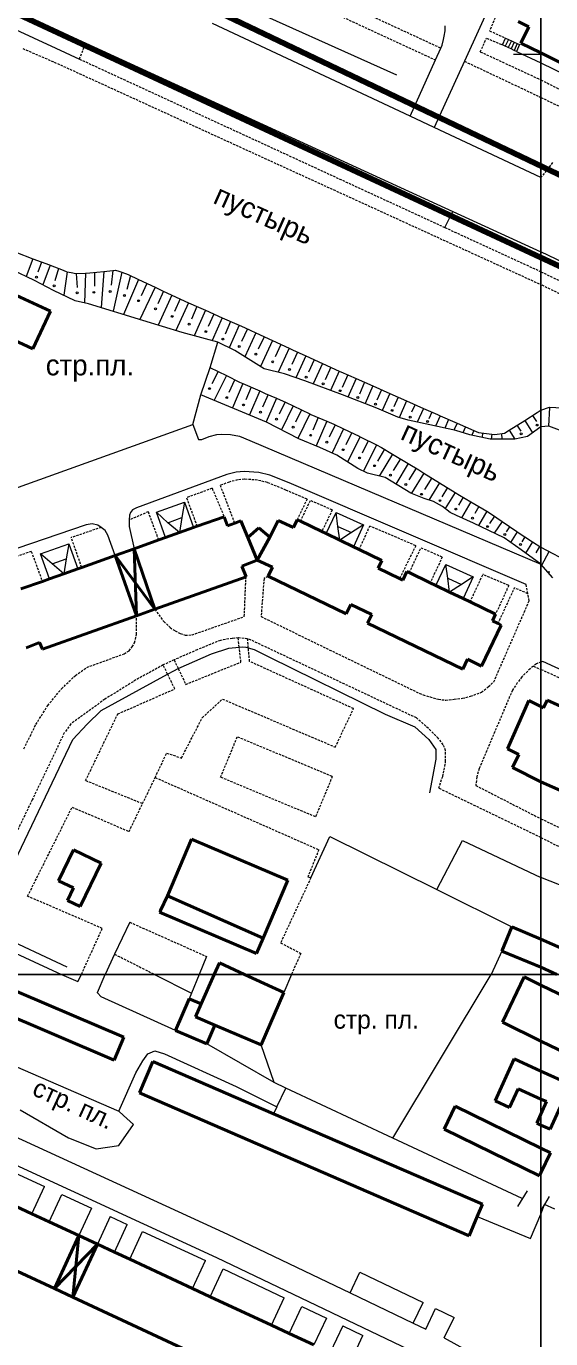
# Model space of a CAD drawing. Extents: x 1000 to 4000, y -5000 to -1000.
# Drawn here: x 1888 to 2002.1, y -3079.2 to -2793.9 of the extents above; entities that cross this region are included whole.
import ezdxf
from ezdxf.enums import TextEntityAlignment as Align

# ---------------------------------------------------------------- set-up
doc = ezdxf.new("R2010")
doc.units = 0
doc.header["$MEASUREMENT"] = 0
doc.linetypes.add('DASHED', pattern=[0.75, 0.5, -0.25])
for name, color, linetype in [('1', 7, 'CONTINUOUS'), ('11', 7, 'CONTINUOUS'), ('14', 7, 'CONTINUOUS'), ('17', 7, 'CONTINUOUS'), ('24', 7, 'CONTINUOUS'), ('25', 7, 'CONTINUOUS'), ('37', 7, 'CONTINUOUS'), ('40', 7, 'CONTINUOUS'), ('6', 7, 'CONTINUOUS'), ('7', 7, 'CONTINUOUS'), ('границы команд_1', 10, 'CONTINUOUS')]:
    doc.layers.add(name, color=color, linetype=linetype)
doc.styles.get("Standard").update_dxf_attribs({"font": 'txt', "height": 0.2})

msp = doc.modelspace()

# ---------------------------------------------------------------- linework, layer by layer
at = {"layer": '1', "color": 253, "linetype": 'Continuous', "lineweight": 0}
for p, q in [((2000, -3000), (2000, -2000)), ((2000, -2000), (2000, -3000)), ((2000, -2800), (1994.04, -2800)), ((2000, -3000), (1000, -3000)), ((1000, -3000), (2000, -3000)), ((2000, -4000), (2000, -3000)), ((3000, -3000), (2000, -3000)), ((2000, -3000), (2000, -4000)), ((2000, -3000), (3000, -3000))]:
    msp.add_line(p, q, dxfattribs=at)
at = {"layer": '11', "color": 253, "linetype": 'Continuous', "lineweight": 0}
for p, q in [((1928.3, -2930.33), (1932.07, -2929.08)), ((1932.07, -2929.08), (1934.36, -2928.86)), ((1934.36, -2928.86), (1935.01, -2928.8)), ((1935.01, -2928.8), (1935.81, -2928.85)), ((1935.81, -2928.85), (1936.33, -2929.01)), ((1936.33, -2929.01), (1937.57, -2929.38)), ((1937.57, -2929.38), (1940.81, -2930.94)), ((1921.08, -2933.54), (1928.3, -2930.33)), ((1940.81, -2930.94), (1966.13, -2943.46)), ((1904.33, -2942.66), (1918.75, -2934.72)), ((1918.75, -2934.72), (1920.09, -2933.98)), ((1920.09, -2933.98), (1921.08, -2933.54)), ((1901.28, -2945.64), (1904.33, -2942.66)), ((1966.13, -2943.46), (1972.54, -2946.21)), ((1898.13, -2948.94), (1901.28, -2945.64)), ((1972.54, -2946.21), (1975.59, -2948.96)), ((1878.6, -2989.86), (1898.13, -2948.94)), ((1975.59, -2948.96), (1977.11, -2951.1)), ((1977.11, -2951.1), (1977.11, -2953.24)), ((1977.11, -2953.24), (1975.72, -2960.53)), ((1949.94, -2979.02), (1954.06, -2970.01)), ((1954.06, -2970.01), (1977.34, -2981.58)), ((1977.34, -2981.58), (1993.64, -2989.68)), ((1896.91, -2998.41), (1878.6, -2989.86)), ((1991.49, -2994.96), (1989.16, -3000)), ((1967.8, -3035.61), (1989.16, -3000)), ((1941.93, -3023.52), (1939.16, -3015.34)), ((1944.52, -3024.73), (1941.93, -3023.52)), ((1967.8, -3035.61), (1944.52, -3024.73)), ((1995.94, -3048.76), (1967.8, -3035.61)), ((1996.97, -3047.05), (1994.91, -3050.48)), ((2000.74, -3050), (2000, -3051.24)), ((2001.77, -3048.29), (2000.74, -3050)), ((2003.01, -3051.01), (2000.74, -3050))]:
    msp.add_line(p, q, dxfattribs=at)
msp.add_point((2000.74, -3050), dxfattribs=at)
at = {"layer": '14', "color": 253, "linetype": 'Continuous', "lineweight": 0}
for p, q in [((1886.7, -3029.47), (1897.24, -3035.51)), ((1909.19, -3030.65), (1908.14, -3029.75)), ((1908.16, -3037.2), (1911.36, -3032.67)), ((1911.36, -3032.67), (1909.19, -3030.65)), ((1897.24, -3035.51), (1903.26, -3037.96)), ((1903.26, -3037.96), (1908.16, -3037.2))]:
    msp.add_line(p, q, dxfattribs=at)
at = {"layer": '24', "color": 253, "linetype": 'DASHED', "lineweight": 0}
for p, q in [((1928.99, -2779.04), (1977.06, -2801.22)), ((1929.94, -2776.36), (1978.22, -2798.63)), ((1995.49, -2779.69), (1988.82, -2794.87)), ((1988.82, -2794.87), (1992.29, -2796.48)), ((1887.25, -2798.75), (1894.1, -2801.67)), ((1899.59, -2801.02), (1900.98, -2797.55)), ((1986.81, -2799.44), (1988.17, -2796.49)), ((1988.17, -2796.49), (1991.61, -2797.95)), ((1894.1, -2801.67), (2000, -2850.05)), ((1899.59, -2801.02), (1979.11, -2837.64)), ((1983.37, -2801.5), (2000, -2809.36)), ((1986.81, -2799.44), (2000, -2805.54)), ((2000, -2805.54), (2009.88, -2810.53)), ((2000, -2809.36), (2008.55, -2813.53)), ((2002.55, -2823.53), (2000, -2826.8)), ((1979.11, -2837.64), (2000, -2847.25)), ((2000, -2847.25), (2075.41, -2883.65)), ((2147.46, -2922.45), (2000, -2850.05)), ((1932.17, -2892.97), (1930.25, -2893.68)), ((1934, -2892.49), (1932.17, -2892.97)), ((1935.47, -2892.36), (1934, -2892.49)), ((1938.34, -2892.55), (1935.47, -2892.36)), ((1940.5, -2893.08), (1938.34, -2892.55)), ((1944.53, -2894.74), (1940.5, -2893.08)), ((1928.45, -2894.34), (1922.92, -2896.36)), ((1928.45, -2894.34), (1931.08, -2900.51)), ((1933.39, -2901.89), (1930.25, -2893.68)), ((1949.11, -2896.69), (1944.53, -2894.74)), ((1925.23, -2902.59), (1922.92, -2896.36)), ((1949.11, -2896.69), (1946.96, -2901.16)), ((1947.66, -2901.5), (1949.83, -2897)), ((1954.59, -2899.04), (1949.83, -2897)), ((1914.57, -2899.43), (1910.39, -2901.26)), ((1916.84, -2905.57), (1914.57, -2899.43)), ((1954.59, -2899.04), (1952.32, -2903.74)), ((1904.32, -2902.82), (1897.81, -2905.06)), ((1960.46, -2907.66), (1962.77, -2902.53)), ((1972.76, -2906.81), (1962.77, -2902.53)), ((1900.09, -2911.52), (1897.81, -2905.06)), ((1972.76, -2906.81), (1969.25, -2913.95)), ((1971.35, -2912.66), (1973.89, -2907.29)), ((1978.54, -2909.28), (1973.89, -2907.29)), ((1889.12, -2908.06), (1884.52, -2909.64)), ((1889.12, -2908.06), (1891.52, -2914.57)), ((1978.54, -2909.28), (1975.91, -2914.86)), ((1984.59, -2919.04), (1987.37, -2913.06)), ((1993, -2915.46), (1987.37, -2913.06)), ((1935.45, -2922.23), (1935.83, -2913.61)), ((1939.75, -2913.94), (1939.11, -2922.23)), ((1940.62, -2913.46), (1939.75, -2913.94)), ((1993, -2915.46), (1990.13, -2921.72)), ((1990.67, -2923.73), (1994.24, -2915.99)), ((1997.16, -2917.24), (1994.24, -2915.99)), ((1997.16, -2917.24), (1996.8, -2915.24)), ((1989.74, -2936.42), (1997.44, -2918.8)), ((1997.44, -2918.8), (1997.16, -2917.24)), ((1915.98, -2920.63), (1917.95, -2923.29)), ((1912.03, -2926.09), (1912.03, -2922.03)), ((1917.95, -2923.29), (1919.3, -2924.57)), ((1919.3, -2924.57), (1920.42, -2925.34)), ((1924.08, -2926.2), (1935.45, -2922.23)), ((1939.11, -2922.23), (1972.84, -2938.57)), ((1911.6, -2927.93), (1912.03, -2926.09)), ((1920.42, -2925.34), (1921.54, -2925.93)), ((1921.54, -2925.93), (1922.62, -2926.26)), ((1922.62, -2926.26), (1924.08, -2926.2)), ((1930.25, -2927.39), (1925.23, -2929.42)), ((1932.84, -2926.96), (1930.25, -2927.39)), ((1934.13, -2926.86), (1932.84, -2926.96)), ((1936.16, -2927.05), (1934.13, -2926.86)), ((1934.36, -2928.86), (1934.13, -2926.86)), ((1936.33, -2929.01), (1936.16, -2927.05)), ((1936.82, -2927.28), (1936.16, -2927.05)), ((1972.92, -2944.26), (1936.82, -2927.28)), ((1901.18, -2933.28), (1909.34, -2930.3)), ((1909.34, -2930.3), (1910.41, -2929.65)), ((1910.41, -2929.65), (1911.06, -2928.79)), ((1911.06, -2928.79), (1911.6, -2927.93)), ((1925.23, -2929.42), (1920.18, -2931.65)), ((1934.73, -2932.11), (1934.36, -2928.86)), ((1936.6, -2931.96), (1936.33, -2929.01)), ((1917.79, -2932.73), (1911.88, -2935.99)), ((1920.18, -2931.65), (1917.79, -2932.73)), ((1918.75, -2934.72), (1917.79, -2932.73)), ((1920.18, -2931.65), (1921.08, -2933.54)), ((1922.72, -2936.97), (1934.73, -2932.11)), ((1959.23, -2942.23), (1936.6, -2931.96)), ((1998.35, -2932.99), (1997.65, -2933.55)), ((1999, -2932.48), (1998.35, -2932.99)), ((1998.35, -2932.99), (2000, -2933.69)), ((2000, -2932.14), (1999, -2932.48)), ((2000.44, -2931.98), (2000, -2932.14)), ((1895.69, -2937.92), (1898.7, -2935.01)), ((1898.7, -2935.01), (1901.18, -2933.28)), ((1911.88, -2935.99), (1905.11, -2940.2)), ((1920.31, -2937.95), (1918.75, -2934.72)), ((1921.08, -2933.54), (1922.72, -2936.97)), ((1995.83, -2935.33), (1994.86, -2936.63)), ((1997.65, -2933.55), (1995.83, -2935.33)), ((2000, -2933.69), (2010.4, -2938.37)), ((1892.68, -2941.58), (1895.69, -2937.92)), ((1907.94, -2943.39), (1920.31, -2937.95)), ((1972.84, -2938.57), (1974.35, -2939.22)), ((1984.68, -2939.54), (1987.05, -2938.68)), ((1993.78, -2938.24), (1986.57, -2955.26)), ((1987.05, -2938.68), (1988.55, -2937.49)), ((1988.55, -2937.49), (1989.74, -2936.42)), ((1994.86, -2936.63), (1993.78, -2938.24)), ((1890.1, -2945.67), (1892.68, -2941.58)), ((1905.11, -2940.2), (1897.69, -2945.57)), ((1926.31, -2944.24), (1930.72, -2940.15)), ((1930.72, -2940.15), (1955.25, -2950.6)), ((1974.35, -2939.22), (1975.86, -2939.65)), ((1975.86, -2939.65), (1977.69, -2940.19)), ((1977.69, -2940.19), (1979.3, -2940.4)), ((1979.3, -2940.4), (1981.13, -2940.19)), ((1981.13, -2940.19), (1982.96, -2939.97)), ((1982.96, -2939.97), (1984.68, -2939.54)), ((1900.92, -2957.89), (1907.94, -2943.39)), ((1921.79, -2952.97), (1926.31, -2944.24)), ((1955.25, -2950.6), (1959.23, -2942.23)), ((1975.5, -2946.52), (1972.92, -2944.26)), ((1887.51, -2950.95), (1890.1, -2945.67)), ((1897.69, -2945.57), (1896.29, -2947.51)), ((1977.65, -2948.67), (1975.5, -2946.52)), ((1896.29, -2947.51), (1889.33, -2962.04)), ((1930.28, -2957.14), (1933.95, -2948.34)), ((1933.95, -2948.34), (1954.61, -2956.96)), ((1978.73, -2950.07), (1977.65, -2948.67)), ((1979.27, -2951.37), (1978.73, -2950.07)), ((1916.07, -2957.21), (1918.56, -2951.89)), ((1918.56, -2951.89), (1921.79, -2952.97)), ((1979.27, -2952.23), (1979.27, -2951.37)), ((1979.27, -2953.74), (1979.27, -2952.23)), ((1978.62, -2956.97), (1978.94, -2955.57)), ((1978.94, -2955.57), (1979.27, -2953.74)), ((1986.57, -2955.26), (1986.04, -2957.09)), ((1913.31, -2962.89), (1900.92, -2957.89)), ((1913.31, -2962.89), (1916.07, -2957.21)), ((1916.07, -2957.21), (1951.68, -2972.91)), ((1950.94, -2965.76), (1930.28, -2957.14)), ((1954.61, -2956.96), (1950.94, -2965.76)), ((1977.76, -2959.55), (1978.62, -2956.97)), ((1986.04, -2957.09), (1985.82, -2958.93)), ((2000, -2970.25), (1977.76, -2959.55)), ((1985.82, -2958.93), (2000, -2966.19)), ((1889.33, -2962.04), (1875.48, -2990.73)), ((1888.31, -2983.01), (1898, -2963.65)), ((1898, -2963.65), (1910.38, -2968.93)), ((1910.38, -2968.93), (1913.31, -2962.89)), ((2000, -2966.19), (2037.27, -2983.98)), ((2000, -2970.25), (2019.62, -2980.13)), ((1951.68, -2972.91), (1949.28, -2978.8)), ((1949.28, -2978.8), (1949.94, -2979.02)), ((1949.94, -2979.02), (1943.36, -2993.16)), ((1904.56, -2990.01), (1888.31, -2983.01)), ((1900.02, -3000), (1904.56, -2990.01)), ((1910.53, -2988.66), (1927.21, -2996.09)), ((1907.23, -2995.62), (1915.91, -3000)), ((1943.36, -2993.16), (1947.78, -2995.43)), ((1947.78, -2995.43), (1945.71, -3000))]:
    msp.add_line(p, q, dxfattribs=at)
at = {"layer": '24', "color": 253, "linetype": 'Continuous', "lineweight": 0}
for p, q in [((1994.19, -2777.76), (1983.37, -2801.5)), ((1886.35, -2790.84), (1900.98, -2797.55)), ((1971.57, -2813.46), (1928.57, -2793.28)), ((1884.73, -2794.19), (1894.46, -2798.67)), ((1978.83, -2796.8), (1978.94, -2796.05)), ((1978.94, -2796.05), (1979.15, -2794.86)), ((1979.15, -2794.86), (1979.15, -2793.78)), ((1894.46, -2798.67), (1899.59, -2801.02)), ((1900.98, -2797.55), (1980.85, -2834.16)), ((1977.06, -2801.22), (1978.22, -2798.63)), ((1978.22, -2798.63), (1978.51, -2797.99)), ((1978.51, -2797.99), (1978.83, -2796.8)), ((1971.57, -2813.46), (1977.06, -2801.22)), ((1983.37, -2801.5), (1976.8, -2815.91)), ((1994.66, -2799.36), (2000, -2801.82)), ((2000, -2801.82), (2011.43, -2807.45)), ((1976.8, -2815.91), (1971.57, -2813.46)), ((2000, -2826.8), (1976.8, -2815.91)), ((1980.85, -2834.16), (2000, -2842.93)), ((2139.99, -2910.51), (2000, -2842.93)), ((1883.47, -2895.1), (1924.29, -2880.5)), ((1924.29, -2880.5), (1925.47, -2883.73)), ((1925.47, -2883.73), (1926.23, -2883.73)), ((1926.23, -2883.73), (1927.84, -2883.08)), ((1927.84, -2883.08), (1929.46, -2882.65)), ((1929.46, -2882.65), (1930.53, -2882.54)), ((1930.53, -2882.54), (1932.47, -2882.65)), ((1932.47, -2882.65), (1934.41, -2882.97)), ((1934.41, -2882.97), (1936.66, -2883.94)), ((1936.66, -2883.94), (2000, -2910.8)), ((1931.66, -2891.36), (1912.01, -2898.56)), ((1933.71, -2890.82), (1931.66, -2891.36)), ((1935.45, -2890.66), (1933.71, -2890.82)), ((1938.6, -2890.87), (1935.45, -2890.66)), ((1941.03, -2891.46), (1938.6, -2890.87)), ((1945.19, -2893.18), (1941.03, -2891.46)), ((1996.8, -2915.24), (1945.19, -2893.18)), ((1912.01, -2898.56), (1911.14, -2898.99)), ((1910.5, -2900.2), (1910.39, -2901.26)), ((1910.39, -2901.26), (1910.39, -2902.66)), ((1910.7, -2899.62), (1910.5, -2900.2)), ((1911.14, -2898.99), (1910.7, -2899.62)), ((1901.06, -2902.24), (1882.99, -2908.46)), ((1902.35, -2902.08), (1901.06, -2902.24)), ((1903.57, -2902.33), (1902.35, -2902.08)), ((1904.32, -2902.82), (1903.57, -2902.33)), ((1905.16, -2903.5), (1904.32, -2902.82)), ((1905.76, -2904.49), (1905.16, -2903.5)), ((1907.34, -2908.95), (1905.76, -2904.49)), ((1910.39, -2902.66), (1911.46, -2907.48)), ((2002.56, -2913.77), (2000, -2910.8)), ((2065.99, -2962.25), (2000.44, -2931.98)), ((1910.53, -2988.66), (1907.23, -2995.62)), ((1875.48, -2990.73), (1895.7, -3000)), ((1907.23, -2995.62), (1905.15, -3000)), ((1927.21, -2996.09), (1925.67, -3000)), ((1895.7, -3000), (1899.22, -3001.55)), ((1899.22, -3001.55), (1900.02, -3000)), ((1903.49, -3003.97), (1905.15, -3000)), ((1915.91, -3000), (1923.96, -3004.07)), ((1925.67, -3000), (1923.96, -3004.07)), ((1945.71, -3000), (1944.03, -3003.95)), ((1803.8, -3003.79), (1929.43, -3061.53)), ((1903.5, -3004), (1903.49, -3003.97)), ((1904.33, -3004.91), (1903.5, -3004)), ((1923.96, -3004.07), (1923.44, -3005.29)), ((1920.5, -3012.18), (1904.33, -3004.91)), ((1941.93, -3023.52), (1927.34, -3015.11)), ((1878.46, -3016.9), (1908.14, -3029.75)), ((1911.87, -3021.41), (1913.35, -3018.77)), ((1913.35, -3018.77), (1914.5, -3017.29)), ((1914.5, -3017.29), (1915.99, -3016.63)), ((1915.99, -3016.63), (1918.12, -3017.29)), ((1918.12, -3017.29), (1933.68, -3024.41)), ((1908.14, -3029.75), (1911.87, -3021.41)), ((1933.68, -3024.41), (1942.57, -3028.78)), ((1942.57, -3028.78), (1944.52, -3024.73)), ((1942.57, -3028.78), (1941.79, -3030.29)), ((1876.82, -3031.24), (1931.79, -3056.5)), ((1878.64, -3039.96), (1892.01, -3046.11)), ((1889.26, -3052.04), (1892.01, -3046.11)), ((1892.99, -3053.77), (1895.76, -3047.83)), ((1895.76, -3047.83), (1902.24, -3050.81)), ((2000, -3052.1), (2000.74, -3050)), ((1902.24, -3050.81), (1899.49, -3056.8)), ((1906.28, -3052.66), (1903.52, -3058.67)), ((1906.28, -3052.66), (1909.99, -3054.37)), ((1986.16, -3052.66), (1997.7, -3057.42)), ((1997.7, -3057.42), (2000, -3052.1)), ((1907.19, -3060.38), (1909.99, -3054.37)), ((1910.54, -3061.94), (1913.34, -3055.91)), ((1913.34, -3055.91), (1927, -3062.19)), ((1931.79, -3056.5), (1958.46, -3069.25)), ((1929.43, -3061.53), (2000, -3095.25)), ((1924.17, -3068.28), (1927, -3062.19)), ((1928.05, -3070.08), (1930.87, -3064.01)), ((1930.87, -3064.01), (1944.1, -3070.33)), ((1958.46, -3069.25), (1960.6, -3064.77)), ((1960.6, -3064.77), (1974.35, -3071.34)), ((1958.46, -3069.25), (1972.21, -3075.82)), ((1941.34, -3076.26), (1944.1, -3070.33)), ((1945.2, -3078.06), (1947.94, -3072.17)), ((1947.94, -3072.17), (1953.36, -3074.76)), ((1972.21, -3075.82), (1974.35, -3071.34)), ((1974.93, -3077.12), (1977.05, -3072.67)), ((1977.05, -3072.67), (1981.1, -3074.6)), ((1953.36, -3074.76), (1950.59, -3080.56)), ((1972.21, -3075.82), (1974.93, -3077.12)), ((1978.98, -3079.05), (1981.1, -3074.6)), ((1956.88, -3076.44), (1954.12, -3082.21)), ((1956.88, -3076.44), (1961.24, -3078.52)), ((1958.56, -3084.28), (1961.24, -3078.52)), ((1978.98, -3079.05), (2000, -3090.56))]:
    msp.add_line(p, q, dxfattribs=at)
at = {"layer": '25', "color": 253, "linetype": 'Continuous', "lineweight": 0}
for p, q in [((1991.61, -2797.95), (1992.29, -2796.48)), ((1992.25, -2798.25), (1991.61, -2797.95)), ((1992.94, -2796.78), (1992.25, -2798.25)), ((1992.88, -2798.54), (1992.25, -2798.25)), ((1992.29, -2796.48), (1992.94, -2796.78)), ((1993.58, -2797.07), (1992.88, -2798.54)), ((1993.52, -2798.83), (1992.88, -2798.54)), ((1992.94, -2796.78), (1993.58, -2797.07)), ((1994.21, -2797.36), (1993.52, -2798.83)), ((1994.16, -2799.13), (1993.52, -2798.83)), ((1993.58, -2797.07), (1994.21, -2797.36)), ((1994.85, -2797.66), (1994.16, -2799.13)), ((1994.21, -2797.36), (1994.85, -2797.66)), ((1995.34, -2797.88), (1994.66, -2799.36)), ((1994.85, -2797.66), (1995.34, -2797.88)), ((1994.66, -2799.36), (1994.16, -2799.13))]:
    msp.add_line(p, q, dxfattribs=at)
at = {"layer": '37', "color": 253, "linetype": 'Continuous', "lineweight": 0}
for p, q in [((1885.74, -2843.02), (1889.48, -2844.43)), ((1889.48, -2844.43), (1888.02, -2848.32)), ((1889.48, -2844.43), (1893.04, -2845.77)), ((1889.8, -2849.16), (1884.92, -2846.87)), ((1891.36, -2845.14), (1890.52, -2847.36)), ((1893.23, -2845.84), (1891.62, -2850.1)), ((1893.04, -2845.77), (1893.23, -2845.84)), ((1893.23, -2845.84), (1896.07, -2846.91)), ((1895.04, -2846.52), (1894.25, -2849.21)), ((1896.07, -2846.91), (1896.83, -2847.29)), ((1896.94, -2847.31), (1896.16, -2852.38)), ((1896.83, -2847.29), (1896.94, -2847.31)), ((1896.94, -2847.31), (1897.82, -2847.44)), ((1897.82, -2847.44), (1898.81, -2847.67)), ((1898.81, -2847.67), (1900.9, -2847.57)), ((1900.9, -2847.57), (1900.72, -2854.02)), ((1900.9, -2847.57), (1901.86, -2847.52)), ((1901.86, -2847.52), (1904.89, -2847.2)), ((1902.9, -2847.41), (1902.9, -2850.41)), ((1904.89, -2847.2), (1904.32, -2855.05)), ((1904.89, -2847.2), (1906.21, -2847.06)), ((1906.21, -2847.06), (1907.43, -2846.91)), ((1906.88, -2846.98), (1906.52, -2850.14)), ((1908.8, -2847.35), (1906.91, -2855.85)), ((1907.43, -2846.91), (1908.19, -2847.14)), ((1908.19, -2847.14), (1908.8, -2847.35)), ((1908.8, -2847.35), (1910.17, -2847.82)), ((1893.92, -2851.3), (1889.8, -2849.16)), ((1898.91, -2847.67), (1899.06, -2850.66)), ((1912.47, -2848.92), (1909.19, -2856.55)), ((1910.67, -2848.06), (1909.87, -2851.09)), ((1910.17, -2847.82), (1912.47, -2848.92)), ((1912.47, -2848.92), (1916.08, -2850.64)), ((1914.28, -2849.78), (1912.99, -2852.49)), ((1898.65, -2853.59), (1893.92, -2851.3)), ((1916.08, -2850.64), (1912.74, -2857.65)), ((1916.08, -2850.64), (1917.66, -2851.39)), ((1917.89, -2851.49), (1916.64, -2854.22)), ((1919.71, -2852.33), (1916.72, -2858.86)), ((1917.66, -2851.39), (1919.71, -2852.33)), ((1919.71, -2852.33), (1923.35, -2853.99)), ((1921.53, -2853.16), (1920.28, -2855.89)), ((1901.55, -2854.2), (1898.65, -2853.59)), ((1913.41, -2857.85), (1901.55, -2854.2)), ((1923.35, -2853.99), (1920.59, -2860.03)), ((1923.35, -2853.99), (1925.52, -2854.98)), ((1925.16, -2854.82), (1923.95, -2857.57)), ((1926.99, -2855.63), (1924.55, -2861.16)), ((1925.52, -2854.98), (1926.99, -2855.63)), ((1926.99, -2855.63), (1930.65, -2857.26)), ((1921.95, -2860.45), (1913.41, -2857.85)), ((1928.82, -2856.45), (1927.61, -2859.19)), ((1930.65, -2857.26), (1928.45, -2862.22)), ((1930.65, -2857.26), (1934.31, -2858.88)), ((1932.48, -2858.07), (1931.26, -2860.81)), ((1934.31, -2858.88), (1932.13, -2863.78)), ((1934.31, -2858.88), (1935.51, -2859.41)), ((1929.71, -2862.57), (1921.95, -2860.45)), ((1936.13, -2859.7), (1934.88, -2862.42)), ((1935.51, -2859.41), (1937.95, -2860.53)), ((1937.95, -2860.53), (1935.55, -2865.75)), ((1937.95, -2860.53), (1941.58, -2862.2)), ((1939.77, -2861.37), (1938.51, -2864.09)), ((1933.37, -2864.4), (1929.71, -2862.57)), ((1939.77, -2868.37), (1933.37, -2864.4)), ((1941.58, -2862.2), (1938.97, -2867.88)), ((1941.58, -2862.2), (1945.22, -2863.88)), ((1943.4, -2863.04), (1942.14, -2865.77)), ((1945.22, -2863.88), (1942.81, -2869.11)), ((1945.22, -2863.88), (1945.93, -2864.2)), ((1945.93, -2864.2), (1948.85, -2865.54)), ((1947.03, -2864.71), (1945.79, -2867.44)), ((1948.85, -2865.54), (1946.68, -2870.3)), ((1948.85, -2865.54), (1952.49, -2867.2)), ((1950.67, -2866.37), (1949.43, -2869.1)), ((1952.49, -2867.2), (1950.46, -2871.65)), ((1952.49, -2867.2), (1956.13, -2868.85)), ((1925.99, -2873.99), (1928.05, -2868.08)), ((1927.97, -2868.04), (1931.55, -2869.83)), ((1929.76, -2868.94), (1928.41, -2871.62)), ((1931.55, -2869.83), (1928.87, -2875.18)), ((1931.55, -2869.83), (1934.38, -2871.25)), ((1944.2, -2869.44), (1939.77, -2868.37)), ((1948.62, -2870.97), (1944.2, -2869.44)), ((1954.32, -2868.02), (1953.07, -2870.75)), ((1956.13, -2868.85), (1954.22, -2873.05)), ((1956.13, -2868.85), (1956.44, -2868.99)), ((1956.44, -2868.99), (1959.79, -2870.47)), ((1957.96, -2869.66), (1956.75, -2872.41)), ((1933.31, -2870.79), (1932.12, -2873.54)), ((1935.14, -2871.58), (1932.87, -2876.84)), ((1934.38, -2871.25), (1935.14, -2871.58)), ((1935.14, -2871.58), (1938.81, -2873.17)), ((1936.98, -2872.38), (1935.79, -2875.13)), ((1938.81, -2873.17), (1936.56, -2878.38)), ((1938.81, -2873.17), (1940.02, -2873.69)), ((1956.79, -2874.01), (1948.62, -2870.97)), ((1959.79, -2870.47), (1958.02, -2874.49)), ((1959.79, -2870.47), (1963.45, -2872.09)), ((1961.62, -2871.28), (1960.49, -2873.84)), ((1963.45, -2872.09), (1961.75, -2875.93)), ((1963.45, -2872.09), (1967.11, -2873.71)), ((1965.28, -2872.9), (1964.27, -2875.2)), ((1940.3, -2879.93), (1925.99, -2873.99)), ((1940.65, -2873.97), (1939.45, -2876.72)), ((1940.02, -2873.69), (1942.48, -2874.76)), ((1942.48, -2874.76), (1940.25, -2879.91)), ((1942.48, -2874.76), (1944.6, -2875.68)), ((1944.32, -2875.55), (1943.01, -2878.24)), ((1944.6, -2875.68), (1946.12, -2876.42)), ((1964.26, -2876.91), (1956.79, -2874.01)), ((1967.11, -2873.71), (1965.46, -2877.43)), ((1967.11, -2873.71), (1970.77, -2875.33)), ((1968.94, -2874.52), (1968.01, -2876.61)), ((1970.77, -2875.33), (1969.15, -2878.98)), ((1970.77, -2875.33), (1974.42, -2876.95)), ((1946.12, -2876.42), (1943.58, -2881.65)), ((1946.12, -2876.42), (1949.72, -2878.17)), ((1947.92, -2877.3), (1946.61, -2879.99)), ((1949.72, -2878.17), (1947.12, -2883.52)), ((1949.72, -2878.17), (1949.93, -2878.27)), ((1949.93, -2878.27), (1953.4, -2879.74)), ((1951.56, -2878.96), (1950.38, -2881.72)), ((1968.84, -2878.89), (1964.26, -2876.91)), ((1971.12, -2879.51), (1968.84, -2878.89)), ((1972.6, -2876.14), (1971.86, -2877.8)), ((1974.42, -2876.95), (1973.1, -2879.95)), ((1974.42, -2876.95), (1977.46, -2878.29)), ((1976.25, -2877.76), (1975.6, -2879.26)), ((1978.08, -2878.56), (1977.09, -2880.84)), ((1977.46, -2878.29), (1978.08, -2878.56)), ((1978.08, -2878.56), (1981.75, -2880.16)), ((1996.48, -2879.57), (1999.2, -2877.85)), ((1998.17, -2878.5), (1999.02, -2879.84)), ((1999.2, -2877.85), (1999.86, -2877.43)), ((1999.86, -2877.43), (2000, -2877.34)), ((2000, -2877.34), (2001.85, -2876.73)), ((2001.74, -2880.86), (2001.9, -2876.74)), ((2001.85, -2876.73), (2004.65, -2876.84)), ((1947.32, -2883.6), (1940.3, -2879.93)), ((1953.4, -2879.74), (1951.11, -2885.12)), ((1953.4, -2879.74), (1954.97, -2880.41)), ((1955.23, -2880.54), (1953.95, -2883.25)), ((1957.04, -2881.39), (1954.56, -2886.65)), ((1954.97, -2880.41), (1957.04, -2881.39)), ((1957.04, -2881.39), (1960.46, -2883.01)), ((1975.85, -2880.57), (1971.12, -2879.51)), ((1981.5, -2881.8), (1975.85, -2880.57)), ((1979.92, -2879.36), (1979.08, -2881.27)), ((1981.75, -2880.16), (1981.08, -2881.7)), ((1984.55, -2882.71), (1981.5, -2881.8)), ((1981.75, -2880.16), (1985.42, -2881.76)), ((1983.58, -2880.96), (1983.02, -2882.25)), ((1985.42, -2881.76), (1984.96, -2882.8)), ((1985.42, -2881.76), (1986.38, -2882.18)), ((1992.1, -2882.33), (1993.1, -2881.7)), ((1993.1, -2881.7), (1996.48, -2879.57)), ((1993.1, -2881.7), (1994.31, -2883.63)), ((1994.79, -2880.63), (1995.59, -2881.91)), ((1996.48, -2879.57), (1998.18, -2882.27)), ((2000, -2880.96), (1997.08, -2883.06)), ((2001.74, -2880.86), (2000, -2880.96)), ((2032.07, -2892.27), (2001.74, -2880.86)), ((1951.9, -2885.43), (1947.32, -2883.6)), ((1958.87, -2882.21), (1957.52, -2884.89)), ((1960.65, -2883.11), (1957.9, -2888.6)), ((1960.46, -2883.01), (1960.65, -2883.11)), ((1960.65, -2883.11), (1964.23, -2884.9)), ((1962.44, -2884), (1961.1, -2886.68)), ((1988.97, -2883.63), (1984.55, -2882.71)), ((1986.38, -2882.18), (1989.31, -2882.55)), ((1987.32, -2882.3), (1987.2, -2883.26)), ((1991.56, -2883.63), (1988.97, -2883.63)), ((1989.31, -2882.55), (1989.17, -2883.63)), ((1989.31, -2882.55), (1989.96, -2882.64)), ((1989.96, -2882.64), (1992.1, -2882.33)), ((1991.36, -2882.43), (1991.6, -2883.63)), ((1994.31, -2883.63), (1991.56, -2883.63)), ((1997.08, -2883.06), (1994.31, -2883.63)), ((1955.56, -2887.11), (1951.9, -2885.43)), ((1960.13, -2890.01), (1955.56, -2887.11)), ((1964.23, -2884.9), (1961.36, -2890.63)), ((1964.23, -2884.9), (1965.34, -2885.45)), ((1965.99, -2885.84), (1964.44, -2888.41)), ((1967.7, -2886.88), (1964.8, -2891.69)), ((1965.34, -2885.45), (1967.7, -2886.88)), ((1967.7, -2886.88), (1971.13, -2888.95)), ((1962.27, -2891.08), (1960.13, -2890.01)), ((1969.42, -2887.91), (1967.87, -2890.48)), ((1971.13, -2888.95), (1968.44, -2893.4)), ((1971.13, -2888.95), (1973.4, -2890.32)), ((1972.85, -2889.97), (1971.26, -2892.52)), ((1973.4, -2890.32), (1974.54, -2891.03)), ((1966.08, -2892), (1962.27, -2891.08)), ((1971.72, -2895.36), (1966.08, -2892)), ((1974.54, -2891.03), (1971.83, -2895.4)), ((1974.54, -2891.03), (1977.94, -2893.14)), ((1976.24, -2892.08), (1974.66, -2894.63)), ((1977.94, -2893.14), (1975.61, -2896.88)), ((1977.94, -2893.14), (1981.34, -2895.25)), ((1974.62, -2896.58), (1971.72, -2895.36)), ((1979.64, -2894.19), (1978.41, -2896.17)), ((1981.34, -2895.25), (1979.17, -2898.74)), ((1981.34, -2895.25), (1982.25, -2895.81)), ((1982.25, -2895.81), (1984.77, -2897.3)), ((1976.6, -2897.19), (1974.62, -2896.58)), ((1978.59, -2898.26), (1976.6, -2897.19)), ((1980.26, -2899.63), (1978.59, -2898.26)), ((1983.05, -2896.28), (1982.06, -2897.97)), ((1984.77, -2897.3), (1982.75, -2900.75)), ((1984.77, -2897.3), (1988.22, -2899.32)), ((1986.5, -2898.31), (1985.62, -2899.81)), ((1981.64, -2900.24), (1980.26, -2899.63)), ((1985.3, -2901.92), (1981.64, -2900.24)), ((1988.22, -2899.32), (1986.39, -2902.44)), ((1988.22, -2899.32), (1989.26, -2899.94)), ((1989.91, -2900.39), (1988.83, -2901.96)), ((1989.26, -2899.94), (1991.56, -2901.53)), ((1991.56, -2901.53), (1989.79, -2904.07)), ((1991.56, -2901.53), (1994.75, -2903.75)), ((1992.01, -2905.13), (1985.3, -2901.92)), ((1993.16, -2902.72), (1992.47, -2903.8)), ((1994.84, -2903.81), (1993.37, -2906.09)), ((1994.75, -2903.75), (1994.84, -2903.81)), ((1994.84, -2903.81), (1998.2, -2905.99)), ((1995.67, -2907.72), (1992.01, -2905.13)), ((1996.52, -2904.9), (1995.85, -2905.94)), ((1998.2, -2905.99), (1996.63, -2908.41)), ((1998.2, -2905.99), (2000, -2907.15)), ((1999.7, -2906.96), (1998.9, -2908.33)), ((2000, -2907.15), (2006.6, -2910.58)), ((2000, -2910.8), (1995.67, -2907.72)), ((2000.22, -2911.06), (2001.78, -2908.07))]:
    msp.add_line(p, q, dxfattribs=at)
for centre, radius in [((1890.23, -2848.42), 0.2), ((1894.1, -2850.3), 0.2), ((1899.1, -2851.85), 0.2), ((1902.74, -2851.73), 0.2), ((1906.26, -2851.54), 0.2), ((1909.37, -2852.41), 0.2), ((1912.46, -2853.55), 0.2), ((1916.14, -2855.3), 0.2), ((1919.77, -2856.96), 0.2), ((1923.45, -2858.64), 0.2), ((1927.11, -2860.27), 0.2), ((1930.77, -2861.89), 0.2), ((1934.37, -2863.49), 0.2), ((1938, -2865.16), 0.2), ((1941.63, -2866.84), 0.2), ((1945.28, -2868.51), 0.2), ((1948.92, -2870.17), 0.2), ((1927.87, -2872.67), 0.2), ((1952.62, -2871.62), 0.2), ((1956.31, -2873.12), 0.2), ((1931.63, -2874.62), 0.2), ((1935.3, -2876.21), 0.2), ((1960.17, -2874.58), 0.2), ((1963.99, -2876.04), 0.2), ((1938.97, -2877.8), 0.2), ((1967.6, -2877.4), 0.2), ((1971.57, -2878.86), 0.2), ((1942.48, -2879.3), 0.2), ((1946.08, -2881.05), 0.2), ((1975.35, -2879.81), 0.2), ((1999.19, -2880.58), 0.2), ((1949.9, -2882.81), 0.2), ((1953.43, -2884.32), 0.2), ((1995.7, -2882.5), 0.2), ((1956.98, -2885.95), 0.2), ((1960.55, -2887.74), 0.2), ((1963.81, -2889.42), 0.2), ((1967.24, -2891.49), 0.2), ((1970.62, -2893.52), 0.2), ((1974.02, -2895.63), 0.2), ((1978.04, -2897.01), 0.2), ((1981.49, -2898.84), 0.2), ((1985.1, -2900.81), 0.2), ((1988.4, -2902.66), 0.2), ((1992.13, -2904.39), 0.2), ((1995.54, -2906.57), 0.2), ((2001.71, -2912.54), 0.1)]:
    msp.add_circle(centre, radius, dxfattribs=at)
at = {"layer": '40', "color": 253, "linetype": 'Continuous', "lineweight": 0}
for p, q in [((1929.51, -2786.88), (1968.59, -2804.47)), ((1979.11, -2837.64), (1980.85, -2834.16)), ((1928.05, -2868.08), (1929.71, -2862.57)), ((1924.29, -2880.5), (1925.99, -2873.99)), ((1977.34, -2981.58), (1982.92, -2970.93)), ((1982.92, -2970.93), (2000, -2978.94)), ((2017.08, -2985.75), (2000, -2978.94))]:
    msp.add_line(p, q, dxfattribs=at)
at = {"layer": '6', "color": 253, "linetype": 'Continuous', "lineweight": 40}
for p, q in [((1997.35, -2794.05), (1995.08, -2792.88)), ((1995.65, -2797.57), (1997.35, -2794.05)), ((2000, -2799.67), (1995.65, -2797.57)), ((2000, -2799.67), (2014.26, -2806.88)), ((1880.75, -2850.05), (1893.26, -2855.85)), ((1893.26, -2855.85), (1889.47, -2864.02)), ((1889.47, -2864.02), (1876.96, -2858.22)), ((1925.23, -2902.59), (1931.08, -2900.51)), ((1931.08, -2900.51), (1931.78, -2902.48)), ((1933.39, -2901.89), (1934.7, -2901.41)), ((1934.7, -2901.41), (1936.21, -2905.05)), ((1941.01, -2904.95), (1942.8, -2901.33)), ((1942.8, -2901.33), (1946.16, -2902.82)), ((1946.16, -2902.82), (1946.96, -2901.16)), ((1946.96, -2901.16), (1947.66, -2901.5)), ((1947.66, -2901.5), (1952.32, -2903.74)), ((1918.28, -2905.06), (1921.35, -2903.97)), ((1921.35, -2903.97), (1924.42, -2902.88)), ((1924.42, -2902.88), (1925.23, -2902.59)), ((1931.78, -2902.48), (1933.39, -2901.89)), ((1936.21, -2905.05), (1938.63, -2902.93)), ((1938.63, -2902.93), (1941.01, -2904.95)), ((1952.32, -2903.74), (1953.26, -2904.19)), ((1953.26, -2904.19), (1956.23, -2905.62)), ((1907.34, -2908.95), (1911.46, -2907.48)), ((1911.46, -2907.48), (1916.84, -2905.57)), ((1912.03, -2922.03), (1911.46, -2907.48)), ((1911.46, -2907.48), (1915.98, -2920.63)), ((1916.84, -2905.57), (1918.28, -2905.06)), ((1936.21, -2905.05), (1938.26, -2909.97)), ((1938.26, -2909.97), (1941.01, -2904.95)), ((1956.23, -2905.62), (1959.19, -2907.05)), ((1959.19, -2907.05), (1960.46, -2907.66)), ((1900.09, -2911.52), (1907.34, -2908.95)), ((1907.34, -2908.95), (1912.03, -2922.03)), ((1915.98, -2920.63), (1907.34, -2908.95)), ((1938.26, -2909.97), (1934.93, -2911.26)), ((1941.57, -2911.5), (1938.26, -2909.97)), ((1960.46, -2907.66), (1965.4, -2910.04)), ((1965.4, -2910.04), (1964.6, -2911.71)), ((1893.09, -2914.01), (1896.16, -2912.92)), ((1896.16, -2912.92), (1899.23, -2911.83)), ((1899.23, -2911.83), (1900.09, -2911.52)), ((1934.93, -2911.26), (1935.83, -2913.61)), ((1940.62, -2913.46), (1941.57, -2911.5)), ((1964.6, -2911.71), (1969.25, -2913.95)), ((1969.93, -2914.27), (1970.83, -2912.41)), ((1970.83, -2912.41), (1971.35, -2912.66)), ((1971.35, -2912.66), (1975.91, -2914.86)), ((1886.86, -2916.22), (1891.52, -2914.57)), ((1891.52, -2914.57), (1893.09, -2914.01)), ((1935.83, -2913.61), (1915.98, -2920.63)), ((1957.62, -2921.65), (1940.62, -2913.46)), ((1969.25, -2913.95), (1969.93, -2914.27)), ((1975.91, -2914.86), (1977.14, -2915.46)), ((1977.14, -2915.46), (1980.11, -2916.89)), ((1980.11, -2916.89), (1983.08, -2918.32)), ((1983.08, -2918.32), (1984.59, -2919.04)), ((1915.98, -2920.63), (1912.03, -2922.03)), ((1958.61, -2919.58), (1957.62, -2921.65)), ((1963.18, -2921.78), (1958.61, -2919.58)), ((1984.59, -2919.04), (1990.13, -2921.72)), ((1990.13, -2921.72), (1989.45, -2923.14)), ((1912.03, -2922.03), (1891.56, -2929.28)), ((1962.27, -2923.66), (1963.18, -2921.78)), ((1983.01, -2933.65), (1962.27, -2923.66)), ((1991.38, -2924.07), (1987.09, -2932.97)), ((1989.45, -2923.14), (1990.67, -2923.73)), ((1990.67, -2923.73), (1991.38, -2924.07)), ((1890.9, -2927.86), (1888, -2929.03)), ((1891.56, -2929.28), (1890.9, -2927.86)), ((1984.05, -2931.5), (1983.01, -2933.65)), ((1987.09, -2932.97), (1984.05, -2931.5)), ((1992.72, -2950.96), (1997.39, -2940.5)), ((1997.39, -2940.5), (2000, -2941.77)), ((2000.59, -2942.06), (2001.35, -2940.38)), ((2001.35, -2940.38), (2008.13, -2943.41)), ((2000, -2941.77), (2000.59, -2942.06)), ((1995.21, -2952.21), (1992.72, -2950.96)), ((1993.81, -2955.03), (1995.21, -2952.21)), ((2000, -2958.12), (1993.81, -2955.03)), ((2013.58, -2964.21), (2000, -2958.12)), ((1895.05, -2979.66), (1898.27, -2972.93)), ((1898.27, -2972.93), (1904.3, -2975.82)), ((1918.74, -2982.92), (1923.97, -2970.59)), ((1923.97, -2970.59), (1944.94, -2979.49)), ((1904.3, -2975.82), (1899.77, -2985.26)), ((1898.28, -2981.2), (1895.05, -2979.66)), ((1896.98, -2983.93), (1898.28, -2981.2)), ((1944.94, -2979.49), (1939.57, -2992.15)), ((1899.77, -2985.26), (1896.98, -2983.93)), ((1917.19, -2986.14), (1918.74, -2982.92)), ((1918.74, -2982.92), (1939.57, -2992.15)), ((1917.04, -2986.45), (1917.19, -2986.14)), ((1938.08, -2995.46), (1917.04, -2986.45)), ((1991.49, -2994.96), (1993.64, -2989.68)), ((1993.64, -2989.68), (2000, -2992.36)), ((1939.57, -2992.15), (1938.08, -2995.46)), ((1938.08, -2995.46), (1939.57, -2992.15)), ((2000, -2992.36), (2017.35, -3000)), ((2000, -2998.46), (1991.49, -2994.96)), ((1928.92, -3000), (1930.07, -2997.51)), ((1930.07, -2997.51), (1935.47, -3000)), ((2003.48, -3000), (2000, -2998.46)), ((1907.12, -3018.63), (1863.32, -3000)), ((1877.23, -3000), (1909.24, -3013.65)), ((1928.92, -3000), (1926.06, -3006.41)), ((1944.03, -3003.95), (1935.47, -3000)), ((1991.63, -3010.36), (1996.35, -3000.54)), ((1996.35, -3000.54), (2000, -3002.32)), ((1939.16, -3015.34), (1944.03, -3003.95)), ((2000, -3002.32), (2015.13, -3009.71)), ((1923.44, -3005.29), (1920.5, -3012.18)), ((1926.06, -3006.41), (1923.44, -3005.29)), ((1926.06, -3006.41), (1924.82, -3009.21)), ((1924.82, -3009.21), (1929.08, -3011.03)), ((1920.5, -3012.18), (1927.34, -3015.11)), ((1929.08, -3011.03), (1927.34, -3015.11)), ((1929.08, -3011.03), (1939.16, -3015.34)), ((2000, -3014.5), (1991.63, -3010.36)), ((1909.24, -3013.65), (1907.12, -3018.63)), ((2010.35, -3019.5), (2000, -3014.5)), ((1990.03, -3027.5), (1994.14, -3018.38)), ((1994.14, -3018.38), (2000, -3021.03)), ((1912.62, -3025.78), (1915.57, -3018.95)), ((1915.57, -3018.95), (1941.79, -3030.29)), ((2000, -3021.03), (2006.41, -3023.92)), ((2006.41, -3023.92), (2002, -3033.67)), ((1984.37, -3056.81), (1912.62, -3025.78)), ((1993.18, -3028.92), (1995.02, -3024.86)), ((1995.02, -3024.86), (2000, -3027.11)), ((2000, -3027.11), (2001.22, -3027.66)), ((1981.36, -3028.69), (1978.93, -3033.67)), ((2000, -3037.79), (1981.36, -3028.69)), ((1990.03, -3027.5), (1993.18, -3028.92)), ((2001.22, -3027.66), (2000, -3030.36)), ((1941.79, -3030.29), (1987.32, -3049.98)), ((2000, -3030.36), (1999.1, -3032.36)), ((2000, -3032.77), (1999.1, -3032.36)), ((2002, -3033.67), (2000, -3032.77)), ((1978.93, -3033.67), (1999.68, -3043.8)), ((2002.11, -3038.82), (2000, -3037.79)), ((2000, -3043.15), (2002.11, -3038.82)), ((1999.68, -3043.8), (2000, -3043.15)), ((1894.13, -3068.32), (1843.42, -3044.73)), ((1875.91, -3045.83), (1889.26, -3052.04)), ((1987.32, -3049.98), (1986.16, -3052.66)), ((1889.26, -3052.04), (1892.99, -3053.77)), ((1986.16, -3052.66), (1984.37, -3056.81)), ((1892.99, -3053.77), (1899.49, -3056.8)), ((1899.49, -3056.8), (1894.13, -3068.32)), ((1894.13, -3068.32), (1903.52, -3058.67)), ((1898.16, -3070.19), (1899.49, -3056.8)), ((1903.52, -3058.67), (1898.16, -3070.19)), ((1899.49, -3056.8), (1903.52, -3058.67)), ((1903.52, -3058.67), (1907.19, -3060.38)), ((1907.19, -3060.38), (1910.54, -3061.94)), ((1910.54, -3061.94), (1924.17, -3068.28)), ((1898.16, -3070.19), (1894.13, -3068.32)), ((1924.17, -3068.28), (1928.05, -3070.08)), ((1928.05, -3070.08), (1941.34, -3076.26)), ((1945.23, -3092.08), (1898.16, -3070.19)), ((1941.34, -3076.26), (1945.2, -3078.06)), ((1945.2, -3078.06), (1950.59, -3080.56))]:
    msp.add_line(p, q, dxfattribs=at)
at = {"layer": '7', "color": 253, "linetype": 'Continuous', "lineweight": 0}
for p, q in [((1916.32, -2899.55), (1922.46, -2897.37)), ((1922.46, -2897.37), (1921.9, -2900.67)), ((1922.46, -2897.37), (1924.42, -2902.88)), ((1918.28, -2905.06), (1916.32, -2899.55)), ((1918.85, -2901.81), (1916.32, -2899.55)), ((1918.85, -2901.81), (1921.9, -2900.67)), ((1921.9, -2900.67), (1921.35, -2903.97)), ((1953.26, -2904.19), (1955.44, -2899.6)), ((1955.44, -2899.6), (1961.38, -2902.27)), ((1955.83, -2902.61), (1955.44, -2899.6)), ((1921.35, -2903.97), (1918.85, -2901.81)), ((1955.83, -2902.61), (1958.81, -2903.95)), ((1956.23, -2905.62), (1955.83, -2902.61)), ((1958.81, -2903.95), (1956.23, -2905.62)), ((1961.38, -2902.27), (1958.81, -2903.95)), ((1961.38, -2902.27), (1959.19, -2907.05)), ((1891.15, -2908.56), (1897.29, -2906.38)), ((1897.29, -2906.38), (1896.72, -2909.65)), ((1897.29, -2906.38), (1899.23, -2911.83)), ((1893.09, -2914.01), (1891.15, -2908.56)), ((1893.65, -2910.74), (1891.15, -2908.56)), ((1893.65, -2910.74), (1896.72, -2909.65)), ((1896.72, -2909.65), (1896.16, -2912.92)), ((1896.16, -2912.92), (1893.65, -2910.74)), ((1977.14, -2915.46), (1979.31, -2910.9)), ((1979.31, -2910.9), (1985.25, -2913.57)), ((1979.71, -2913.89), (1979.31, -2910.9)), ((1979.71, -2913.89), (1982.68, -2915.23)), ((1980.11, -2916.89), (1979.71, -2913.89)), ((1982.68, -2915.23), (1980.11, -2916.89)), ((1985.25, -2913.57), (1982.68, -2915.23)), ((1985.25, -2913.57), (1983.08, -2918.32))]:
    msp.add_line(p, q, dxfattribs=at)
at = {"layer": 'границы команд_1', "color": 6, "lineweight": 100}
msp.add_lwpolyline([(1963.4, -2288.16), (2704.48, -2703.65), (2532.48, -3033.92), (2506.23, -3048.96), (2486.41, -3056.28), (1781.42, -2720.03), (1883.34, -2455.8)], close=True, dxfattribs=at)
msp.add_lwpolyline([(1779.52, -2741.6), (1764.65, -2758.68), (1607.57, -3162.76), (1788.76, -3230.7), (1840.59, -3253.43), (1853.77, -3268.69), (1927.89, -3424.51), (1955.3, -3442.51), (1951.82, -3475.86), (1971.65, -3484.91), (1987.02, -3517.09), (2008.92, -3527.81), (2043.23, -3576.27), (2102.89, -3636.41), (2227.87, -3588.95), (2270.53, -3545.85), (2492.53, -3108.59), (2488.23, -3086.64), (2463.45, -3062.28), (2129.87, -2904.6), (1779.52, -2741.6)], dxfattribs=at)

# ---------------------------------------------------------------- texts
at = {"layer": '17', "color": 253, "linetype": 'Continuous', "lineweight": 0}
for s, height, rotation, p in [('пустырь', 4.5, 335.9183, (1939.49, -2835.45)), ('пустырь', 4.5, 335.2982, (1980.22, -2886.9)), ('стр. пл.', 4, 335.4396, (1898.06, -3028.68))]:
    msp.add_text(s, height=height, rotation=rotation, dxfattribs=at).set_placement(p, align=Align.MIDDLE)
for s, height, p in [('стр.пл.', 4.5, (1901.87, -2868.22)), ('стр. пл.', 4, (1964.18, -3010.41))]:
    msp.add_text(s, height=height, dxfattribs=at).set_placement(p, align=Align.MIDDLE)

doc.saveas('drawing.dxf')
